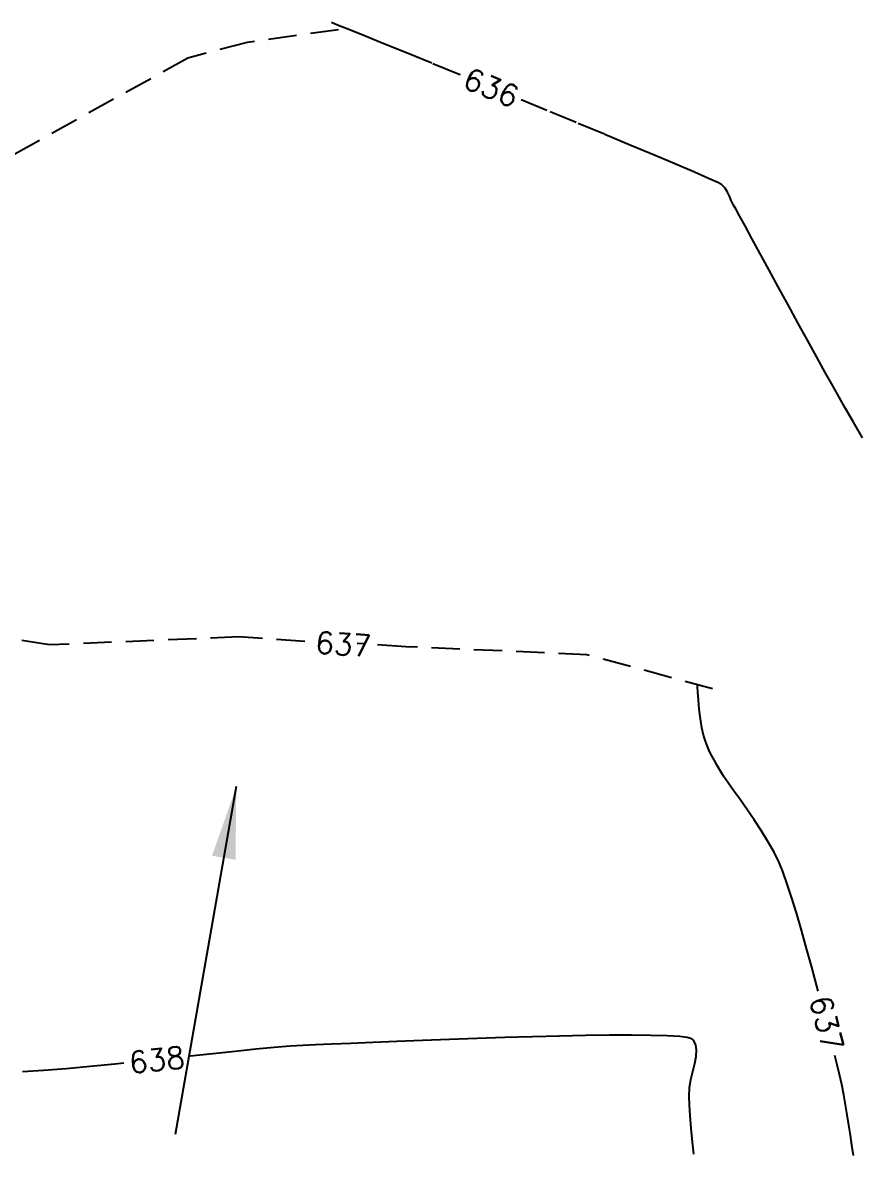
# Model space of a CAD drawing. Header units: feet. Extents: x 26064 to 27719, y 16802 to 28989.
# Drawn here: x 26838 to 26930.9, y 17108.3 to 17233.6 of the extents above; entities that cross this region are included whole.
import ezdxf

# ---------------------------------------------------------------- set-up
doc = ezdxf.new("R2010")
doc.units = ezdxf.units.FT
doc.header["$LTSCALE"] = 50
doc.header["$MEASUREMENT"] = 0
doc.linetypes.add('HIDN25', pattern=[0.0938, 0.0625, -0.0313])
doc.layers.add('CONT-MNR', color=55, linetype='HIDN25')
doc.layers.add('SD-STRUCTURE', color=6, linetype='Continuous')
doc.styles.add('l60', font='simplex', dxfattribs={"height": 2.4})
doc.styles.add('ls80', font='simplex', dxfattribs={"oblique": 15, "height": 4})
doc.dimstyles.new('dim', dxfattribs={"dimtxt": 0.18, "dimasz": 0.16, "dimexe": 0.0625, "dimexo": 0.0625, "dimgap": 0.03, "dimtad": 3, "dimdec": 4, "dimzin": 0, "dimdsep": 46, "dimtxsty": 'ls80', "dimcen": 0.09, "dimclrd": 256, "dimclre": 256, "dimclrt": 256, "dimaunit": 1, "dimadec": 4, "dimazin": 0, "dimtfac": 1, "dimtdec": 4, "dimtofl": 0, "dimtmove": 2, "dimatfit": 3, "dimfxl": 0, "dimtolj": 1, "dimtzin": 0, "dimlwd": -1, "dimlwe": -1, "dimarcsym": 0})

msp = doc.modelspace()

# ---------------------------------------------------------------- linework, layer by layer
at = {"layer": 'CONT-MNR', "color": 7}
for p, q in [((26872.83136, 17233.3613, 636), (26872.14955, 17233.62417, 636)), ((26872.93018, 17232.84424, 636), (26862.8496, 17231.42653, 636)), ((26862.8496, 17231.42653, 636), (26856.26069, 17229.70126, 636)), ((26877.95425, 17231.29822, 636), (26875.80095, 17232.17097, 636)), ((26856.26069, 17229.70126, 636), (26830.34648, 17215.29316, 636)), ((26886.42761, 17227.83781, 636), (26886.28129, 17227.89788, 636)), ((26899.23042, 17222.56042, 636), (26895.99702, 17223.89883, 636)), ((26913.86962, 17216.38816, 636), (26912.33275, 17217.05889, 636)), ((26915.6983, 17215.29698, 636), (26915.32182, 17215.69513, 636)), ((26916.17595, 17214.43627, 636), (26915.96475, 17214.88009, 636)), ((26916.65182, 17213.43513, 636), (26916.38671, 17213.95734, 636)), ((26917.30827, 17212.23966, 636), (26916.87615, 17213.02976, 636)), ((26919.56596, 17208.09433, 636), (26918.68172, 17209.7186, 636)), ((26921.58676, 17204.38501, 636), (26920.54382, 17206.29868, 636)), ((26922.66624, 17202.40664, 636), (26921.58676, 17204.38501, 636)), ((26926.77859, 17194.91313, 636), (26925.83842, 17196.61683, 636)), ((26929.89429, 17189.40237, 636), (26929.02419, 17190.91465, 636)), ((26840.9798, 17164.7483, 637), (26829.10446, 17166.67298, 637)), ((26861.89889, 17165.63145, 637), (26840.9798, 17164.7483, 637)), ((26869.20067, 17165.12481, 637), (26861.89889, 17165.63145, 637)), ((26880.38069, 17164.54945, 637), (26875.01962, 17164.92143, 637)), ((26900.41588, 17163.6663, 637), (26880.38069, 17164.54945, 637)), ((26914.29694, 17159.88033, 637), (26900.41588, 17163.6663, 637)), ((26912.97359, 17156.57643, 637), (26912.8533, 17157.63901, 637)), ((26913.12618, 17155.575, 637), (26912.97359, 17156.57643, 637)), ((26913.52335, 17154.08047, 637), (26913.31319, 17154.74263, 637)), ((26913.74655, 17153.49851, 637), (26913.52335, 17154.08047, 637)), ((26913.98666, 17152.96792, 637), (26913.74655, 17153.49851, 637)), ((26914.24753, 17152.45987, 637), (26913.98666, 17152.96792, 637)), ((26915.19319, 17150.78263, 637), (26914.84694, 17151.39605, 637)), ((26916.65133, 17148.63007, 637), (26916.03247, 17149.50262, 637)), ((26917.36003, 17147.63781, 637), (26916.65133, 17148.63007, 637)), ((26918.91794, 17145.4, 637), (26918.12631, 17146.55229, 637)), ((26920.4483, 17143.00101, 637), (26919.70269, 17144.20741, 637)), ((26921.69319, 17140.65263, 637), (26921.12255, 17141.80725, 637)), ((26922.08967, 17139.67585, 637), (26921.69319, 17140.65263, 637)), ((26924.15099, 17133.16944, 637), (26923.58784, 17135.08427, 637)), ((26925.30244, 17129.06838, 637), (26924.72644, 17131.1472, 637)), ((26926.01435, 17126.43012, 637), (26925.86724, 17126.98382, 637)), ((26888.26373, 17121.18417, 638), (26885.20449, 17121.0753, 638)), ((26894.41192, 17121.37606, 638), (26891.35049, 17121.28564, 638)), ((26900.24745, 17121.50918, 638), (26897.39519, 17121.45179, 638)), ((26905.34754, 17121.55436, 638), (26902.91585, 17121.54459, 638)), ((26907.48969, 17121.53485, 638), (26905.34754, 17121.55436, 638)), ((26909.28945, 17121.48242, 638), (26907.48969, 17121.53485, 638)), ((26912.05742, 17121.1294, 638), (26911.89568, 17121.20042, 638)), ((26912.10591, 17121.0911, 638), (26912.05742, 17121.1294, 638)), ((26912.18975, 17120.99545, 638), (26912.10591, 17121.0911, 638)), ((26912.32756, 17120.7899, 638), (26912.18975, 17120.99545, 638)), ((26912.46586, 17120.44781, 638), (26912.32756, 17120.7899, 638)), ((26863.79134, 17119.99056, 638), (26861.51356, 17119.75701, 638)), ((26928.36319, 17117.20263, 637), (26928.11223, 17118.25409, 637)), ((26845.45218, 17118.07447, 638), (26842.81533, 17117.83984, 638)), ((26928.83024, 17114.95635, 637), (26928.61015, 17116.07806, 637)), ((26911.75484, 17113.84804, 638), (26911.71591, 17114.7711, 638)), ((26911.84016, 17112.64574, 638), (26911.75484, 17113.84804, 638)), ((26929.21431, 17112.71921, 637), (26929.02959, 17113.83694, 637)), ((26929.39056, 17111.60257, 637), (26929.21431, 17112.71921, 637)), ((26912.1054, 17109.72431, 638), (26911.96072, 17111.24442, 638)), ((26929.56445, 17110.48645, 637), (26929.39056, 17111.60257, 637)), ((26912.24079, 17108.38565, 638), (26912.1054, 17109.72431, 638))]:
    msp.add_line(p, q, dxfattribs=at)
at = {"layer": 'CONT-MNR', "color": 7, "extrusion": (-0.369903, -0.92907, 0)}
msp.add_line((26874.07091, 17232.86778, 636), (26872.83136, 17233.3613, 636), dxfattribs=at)
at = {"layer": 'CONT-MNR', "color": 7, "extrusion": (0.373606, 0.927588, 0)}
msp.add_line((26875.80095, 17232.17097, 636), (26874.07091, 17232.86778, 636), dxfattribs=at)
at = {"layer": 'CONT-MNR', "color": 7, "extrusion": (0.376987, 0.926218, 0)}
msp.add_line((26880.46356, 17230.27689, 636), (26877.95425, 17231.29822, 636), dxfattribs=at)
at = {"layer": 'CONT-MNR', "color": 7, "extrusion": (-0.378035, -0.925791, 0)}
msp.add_line((26883.26165, 17229.13432, 636), (26880.46356, 17230.27689, 636), dxfattribs=at)
at = {"layer": 'CONT-MNR', "color": 7, "extrusion": (-0.378932, -0.925425, 0)}
msp.add_line((26886.28129, 17227.89788, 636), (26883.26165, 17229.13432, 636), dxfattribs=at)
at = {"layer": 'CONT-MNR', "color": 7, "extrusion": (-0.381478, -0.924378, 0)}
msp.add_line((26895.99702, 17223.89883, 636), (26893.13954, 17225.07807, 636), dxfattribs=at)
at = {"layer": 'CONT-MNR', "color": 7, "extrusion": (-0.383616, -0.923493, 0)}
msp.add_line((26902.34916, 17221.26491, 636), (26899.23042, 17222.56042, 636), dxfattribs=at)
at = {"layer": 'CONT-MNR', "color": 7, "extrusion": (-0.385038, -0.922901, 0)}
msp.add_line((26905.286, 17220.03964, 636), (26902.34916, 17221.26491, 636), dxfattribs=at)
at = {"layer": 'CONT-MNR', "color": 7, "extrusion": (-0.38689, -0.922126, 0)}
msp.add_line((26907.97371, 17218.91198, 636), (26905.286, 17220.03964, 636), dxfattribs=at)
at = {"layer": 'CONT-MNR', "color": 7, "extrusion": (0.389458, 0.921044, 0)}
msp.add_line((26910.34504, 17217.90928, 636), (26907.97371, 17218.91198, 636), dxfattribs=at)
at = {"layer": 'CONT-MNR', "color": 7, "extrusion": (-0.393338, -0.919394, 0)}
msp.add_line((26912.33275, 17217.05889, 636), (26910.34504, 17217.90928, 636), dxfattribs=at)
at = {"layer": 'CONT-MNR', "color": 7, "extrusion": (-0.414268, -0.910155, 0)}
msp.add_line((26914.88839, 17215.92446, 636), (26913.86962, 17216.38816, 636), dxfattribs=at)
at = {"layer": 'CONT-MNR', "color": 7, "extrusion": (-0.467671, -0.883903, 0)}
msp.add_line((26915.32182, 17215.69513, 636), (26914.88839, 17215.92446, 636), dxfattribs=at)
at = {"layer": 'CONT-MNR', "color": 7, "extrusion": (0.842608, 0.538528, 0)}
msp.add_line((26915.96475, 17214.88009, 636), (26915.6983, 17215.29698, 636), dxfattribs=at)
at = {"layer": 'CONT-MNR', "color": 7, "extrusion": (0.915293, 0.40279, 0)}
msp.add_line((26916.38671, 17213.95734, 636), (26916.17595, 17214.43627, 636), dxfattribs=at)
at = {"layer": 'CONT-MNR', "color": 7, "extrusion": (0.874959, 0.484197, 0)}
msp.add_line((26916.87615, 17213.02976, 636), (26916.65182, 17213.43513, 636), dxfattribs=at)
at = {"layer": 'CONT-MNR', "color": 7, "extrusion": (0.878013, 0.478637, 0)}
msp.add_line((26917.91964, 17211.11816, 636), (26917.30827, 17212.23966, 636), dxfattribs=at)
at = {"layer": 'CONT-MNR', "color": 7, "extrusion": (0.878243, 0.478215, 0)}
msp.add_line((26918.68172, 17209.7186, 636), (26917.91964, 17211.11816, 636), dxfattribs=at)
at = {"layer": 'CONT-MNR', "color": 7, "extrusion": (0.87822, 0.478257, 0)}
msp.add_line((26920.54382, 17206.29868, 636), (26919.56596, 17208.09433, 636), dxfattribs=at)
at = {"layer": 'CONT-MNR', "color": 7, "extrusion": (0.877494, 0.479588, 0)}
msp.add_line((26923.7537, 17200.41693, 636), (26922.66624, 17202.40664, 636), dxfattribs=at)
at = {"layer": 'CONT-MNR', "color": 7, "extrusion": (0.877039, 0.480419, 0)}
msp.add_line((26924.82061, 17198.46921, 636), (26923.7537, 17200.41693, 636), dxfattribs=at)
at = {"layer": 'CONT-MNR', "color": 7, "extrusion": (0.876416, 0.481556, 0)}
msp.add_line((26925.83842, 17196.61683, 636), (26924.82061, 17198.46921, 636), dxfattribs=at)
at = {"layer": 'CONT-MNR', "color": 7, "extrusion": (0.874228, 0.485516, 0)}
msp.add_line((26927.61257, 17193.41144, 636), (26926.77859, 17194.91313, 636), dxfattribs=at)
at = {"layer": 'CONT-MNR', "color": 7, "extrusion": (0.872113, 0.489304, 0)}
msp.add_line((26928.31182, 17192.16513, 636), (26927.61257, 17193.41144, 636), dxfattribs=at)
at = {"layer": 'CONT-MNR', "color": 7, "extrusion": (0.868898, 0.494991, 0)}
msp.add_line((26929.02419, 17190.91465, 636), (26928.31182, 17192.16513, 636), dxfattribs=at)
at = {"layer": 'CONT-MNR', "color": 7, "extrusion": (0.865458, 0.500982, 0)}
msp.add_line((26930.88876, 17187.6844, 636), (26929.89429, 17189.40237, 636), dxfattribs=at)
at = {"layer": 'CONT-MNR', "color": 7, "extrusion": (0.99224, 0.124335, 0)}
msp.add_line((26912.64601, 17160.40016, 637), (26912.6388, 17160.45769, 637), dxfattribs=at)
at = {"layer": 'CONT-MNR', "color": 7, "extrusion": (0.992296, 0.123889, 0)}
msp.add_line((26912.65319, 17160.34263, 637), (26912.64601, 17160.40016, 637), dxfattribs=at)
at = {"layer": 'CONT-MNR', "color": 7, "extrusion": (0.9986, 0.052892, 0)}
msp.add_line((26912.66527, 17160.11455, 637), (26912.65319, 17160.34263, 637), dxfattribs=at)
at = {"layer": 'CONT-MNR', "color": 7, "extrusion": (0.998199, 0.059996, 0)}
msp.add_line((26912.70125, 17159.51598, 637), (26912.66527, 17160.11455, 637), dxfattribs=at)
at = {"layer": 'CONT-MNR', "color": 7, "extrusion": (0.99742, 0.071783, 0)}
msp.add_line((26912.76322, 17158.65483, 637), (26912.70125, 17159.51598, 637), dxfattribs=at)
at = {"layer": 'CONT-MNR', "color": 7, "extrusion": (0.996091, 0.088329, 0)}
msp.add_line((26912.8533, 17157.63901, 637), (26912.76322, 17158.65483, 637), dxfattribs=at)
at = {"layer": 'CONT-MNR', "color": 7, "extrusion": (0.975679, 0.219206, 0)}
msp.add_line((26913.31319, 17154.74263, 637), (26913.12618, 17155.575, 637), dxfattribs=at)
at = {"layer": 'CONT-MNR', "color": 7, "extrusion": (0.874354, 0.485288, 0)}
msp.add_line((26914.533, 17151.94552, 637), (26914.24753, 17152.45987, 637), dxfattribs=at)
at = {"layer": 'CONT-MNR', "color": 7, "extrusion": (0.868274, 0.496085, 0)}
msp.add_line((26914.84694, 17151.39605, 637), (26914.533, 17151.94552, 637), dxfattribs=at)
at = {"layer": 'CONT-MNR', "color": 7, "extrusion": (0.850445, 0.526065, 0)}
msp.add_line((26915.53568, 17150.22896, 637), (26915.19319, 17150.78263, 637), dxfattribs=at)
at = {"layer": 'CONT-MNR', "color": 7, "extrusion": (0.825401, 0.564546, 0)}
msp.add_line((26916.03247, 17149.50262, 637), (26915.53568, 17150.22896, 637), dxfattribs=at)
at = {"layer": 'CONT-MNR', "color": 7, "extrusion": (0.816955, 0.576701, 0)}
msp.add_line((26918.12631, 17146.55229, 637), (26917.36003, 17147.63781, 637), dxfattribs=at)
at = {"layer": 'CONT-MNR', "color": 7, "extrusion": (0.83537, 0.549689, 0)}
msp.add_line((26919.70269, 17144.20741, 637), (26918.91794, 17145.4, 637), dxfattribs=at)
at = {"layer": 'CONT-MNR', "color": 7, "extrusion": (0.870713, 0.491791, 0)}
msp.add_line((26921.12255, 17141.80725, 637), (26920.4483, 17143.00101, 637), dxfattribs=at)
at = {"layer": 'CONT-MNR', "color": 7, "extrusion": (0.942682, 0.333692, 0)}
msp.add_line((26922.54544, 17138.38831, 637), (26922.08967, 17139.67585, 637), dxfattribs=at)
at = {"layer": 'CONT-MNR', "color": 7, "extrusion": (0.950966, 0.309296, 0)}
msp.add_line((26923.04874, 17136.84083, 637), (26922.54544, 17138.38831, 637), dxfattribs=at)
at = {"layer": 'CONT-MNR', "color": 7, "extrusion": (0.95599, 0.293399, 0)}
msp.add_line((26923.58784, 17135.08427, 637), (26923.04874, 17136.84083, 637), dxfattribs=at)
at = {"layer": 'CONT-MNR', "color": 7, "extrusion": (0.961817, 0.273694, 0)}
msp.add_line((26924.72644, 17131.1472, 637), (26924.15099, 17133.16944, 637), dxfattribs=at)
at = {"layer": 'CONT-MNR', "color": 7, "extrusion": (0.965199, 0.261517, 0)}
msp.add_line((26925.86724, 17126.98382, 637), (26925.30244, 17129.06838, 637), dxfattribs=at)
at = {"layer": 'CONT-MNR', "color": 7, "extrusion": (0.042103, -0.999113, 0)}
msp.add_line((26876.72037, 17120.74075, 638), (26874.29967, 17120.63874, 638), dxfattribs=at)
at = {"layer": 'CONT-MNR', "color": 7, "extrusion": (0.041022, -0.999158, 0)}
msp.add_line((26879.37997, 17120.84994, 638), (26876.72037, 17120.74075, 638), dxfattribs=at)
at = {"layer": 'CONT-MNR', "color": 7, "extrusion": (0.039585, -0.999216, 0)}
msp.add_line((26882.22562, 17120.96268, 638), (26879.37997, 17120.84994, 638), dxfattribs=at)
at = {"layer": 'CONT-MNR', "color": 7, "extrusion": (0.037781, -0.999286, 0)}
msp.add_line((26885.20449, 17121.0753, 638), (26882.22562, 17120.96268, 638), dxfattribs=at)
at = {"layer": 'CONT-MNR', "color": 7, "extrusion": (0.032855, -0.99946, 0)}
msp.add_line((26891.35049, 17121.28564, 638), (26888.26373, 17121.18417, 638), dxfattribs=at)
at = {"layer": 'CONT-MNR', "color": 7, "extrusion": (0.025376, -0.999678, 0)}
msp.add_line((26897.39519, 17121.45179, 638), (26894.41192, 17121.37606, 638), dxfattribs=at)
at = {"layer": 'CONT-MNR', "color": 7, "extrusion": (0.013266, -0.999912, 0)}
msp.add_line((26902.91585, 17121.54459, 638), (26900.24745, 17121.50918, 638), dxfattribs=at)
at = {"layer": 'CONT-MNR', "color": 7, "extrusion": (-0.063243, -0.997998, 0)}
msp.add_line((26910.69397, 17121.39341, 638), (26909.28945, 17121.48242, 638), dxfattribs=at)
at = {"layer": 'CONT-MNR', "color": 7, "extrusion": (-0.12348, -0.992347, 0)}
msp.add_line((26911.4975, 17121.29343, 638), (26910.69397, 17121.39341, 638), dxfattribs=at)
at = {"layer": 'CONT-MNR', "color": 7, "extrusion": (-0.227451, -0.97379, 0)}
msp.add_line((26911.89568, 17121.20042, 638), (26911.4975, 17121.29343, 638), dxfattribs=at)
at = {"layer": 'CONT-MNR', "color": 7, "extrusion": (0.107756, -0.994177, 0)}
msp.add_line((26859.04332, 17119.49352, 638), (26856.51212, 17119.21917, 638), dxfattribs=at)
at = {"layer": 'CONT-MNR', "color": 7, "extrusion": (0.106064, -0.994359, 0)}
msp.add_line((26861.51356, 17119.75701, 638), (26859.04332, 17119.49352, 638), dxfattribs=at)
at = {"layer": 'CONT-MNR', "color": 7, "extrusion": (0.094595, -0.995516, 0)}
msp.add_line((26865.82962, 17120.18424, 638), (26863.79134, 17119.99056, 638), dxfattribs=at)
at = {"layer": 'CONT-MNR', "color": 7, "extrusion": (0.081862, -0.996644, 0)}
msp.add_line((26867.58134, 17120.32812, 638), (26865.82962, 17120.18424, 638), dxfattribs=at)
at = {"layer": 'CONT-MNR', "color": 7, "extrusion": (0.05924, -0.998244, 0)}
msp.add_line((26868.99944, 17120.41228, 638), (26867.58134, 17120.32812, 638), dxfattribs=at)
at = {"layer": 'CONT-MNR', "color": 7, "extrusion": (0.042199, -0.999109, 0)}
msp.add_line((26870.38636, 17120.47086, 638), (26868.99944, 17120.41228, 638), dxfattribs=at)
at = {"layer": 'CONT-MNR', "color": 7, "extrusion": (0.042946, -0.999077, 0)}
msp.add_line((26872.17072, 17120.54756, 638), (26870.38636, 17120.47086, 638), dxfattribs=at)
at = {"layer": 'CONT-MNR', "color": 7, "extrusion": (0.042789, -0.999084, 0)}
msp.add_line((26874.29967, 17120.63874, 638), (26872.17072, 17120.54756, 638), dxfattribs=at)
at = {"layer": 'CONT-MNR', "color": 7, "extrusion": (0.989715, 0.143054, 0)}
msp.add_line((26912.54013, 17119.934, 638), (26912.46586, 17120.44781, 638), dxfattribs=at)
at = {"layer": 'CONT-MNR', "color": 7, "extrusion": (0.99794, -0.064159, 0)}
msp.add_line((26912.49361, 17119.21033, 638), (26912.54013, 17119.934, 638), dxfattribs=at)
at = {"layer": 'CONT-MNR', "color": 7, "extrusion": (0.096464, -0.995337, 0)}
msp.add_line((26848.17889, 17118.33874, 638), (26845.45218, 17118.07447, 638), dxfattribs=at)
at = {"layer": 'CONT-MNR', "color": 7, "extrusion": (0.101997, -0.994785, 0)}
msp.add_line((26849.18182, 17118.44157, 638), (26848.17889, 17118.33874, 638), dxfattribs=at)
at = {"layer": 'CONT-MNR', "color": 7, "extrusion": (0.972365, -0.233466, 0)}
msp.add_line((26912.1347, 17117.55155, 638), (26912.34103, 17118.41093, 638), dxfattribs=at)
at = {"layer": 'CONT-MNR', "color": 7, "extrusion": (0.982269, -0.187475, 0)}
msp.add_line((26912.34103, 17118.41093, 638), (26912.49361, 17119.21033, 638), dxfattribs=at)
at = {"layer": 'CONT-MNR', "color": 7, "extrusion": (0.970991, 0.239118, 0)}
msp.add_line((26928.11223, 17118.25409, 637), (26927.85649, 17119.29257, 637), dxfattribs=at)
at = {"layer": 'CONT-MNR', "color": 7, "extrusion": (0.062736, -0.99803, 0)}
msp.add_line((26840.31539, 17117.64477, 638), (26837.99942, 17117.49919, 638), dxfattribs=at)
at = {"layer": 'CONT-MNR', "color": 7, "extrusion": (0.077794, -0.996969, 0)}
msp.add_line((26842.81533, 17117.83984, 638), (26840.31539, 17117.64477, 638), dxfattribs=at)
at = {"layer": 'CONT-MNR', "color": 7, "extrusion": (0.974557, -0.22414, 0)}
msp.add_line((26911.92688, 17116.64795, 638), (26912.1347, 17117.55155, 638), dxfattribs=at)
at = {"layer": 'CONT-MNR', "color": 7, "extrusion": (0.976725, 0.214496, 0)}
msp.add_line((26928.61015, 17116.07806, 637), (26928.36319, 17117.20263, 637), dxfattribs=at)
at = {"layer": 'CONT-MNR', "color": 7, "extrusion": (0.998374, -0.057001, 0)}
msp.add_line((26911.71591, 17114.7711, 638), (26911.76985, 17115.71588, 638), dxfattribs=at)
at = {"layer": 'CONT-MNR', "color": 7, "extrusion": (0.986105, -0.166125, 0)}
msp.add_line((26911.76985, 17115.71588, 638), (26911.92688, 17116.64795, 638), dxfattribs=at)
at = {"layer": 'CONT-MNR', "color": 7, "extrusion": (0.984512, 0.175319, 0)}
msp.add_line((26929.02959, 17113.83694, 637), (26928.83024, 17114.95635, 637), dxfattribs=at)
at = {"layer": 'CONT-MNR', "color": 7, "extrusion": (0.996319, 0.085721, 0)}
msp.add_line((26911.96072, 17111.24442, 638), (26911.84016, 17112.64574, 638), dxfattribs=at)
at = {"layer": 'CONT-MNR', "color": 7, "extrusion": (0.987568, 0.157192, 0)}
msp.add_line((26929.74212, 17109.37023, 637), (26929.56445, 17110.48645, 637), dxfattribs=at)
at = {"layer": 'CONT-MNR', "color": 7, "extrusion": (0.986189, 0.165626, 0)}
msp.add_line((26929.92969, 17108.25333, 637), (26929.74212, 17109.37023, 637), dxfattribs=at)

# ---------------------------------------------------------------- texts
at = {"layer": 'CONT-MNR', "color": 7, "style": 'l60'}
for s, rotation, p in [('636', 337.6292918, (26886.52686, 17226.50248, 636)), ('637', 356.0308695, (26870.31473, 17163.84463, 637)), ('637', 284.3823202, (26925.02216, 17125.55628, 637)), ('638', 6.063423, (26849.9059, 17117.30521, 638))]:
    msp.add_text(s, height=2.4, rotation=rotation, dxfattribs=at).set_placement(p)

# ---------------------------------------------------------------- leaders
at = {"layer": 'SD-STRUCTURE', "color": 7}
msp.add_leader([(26861.6353, 17149.06771), (26854.86413, 17110.56905)], dimstyle='dim', override={"dimscale": 50, "dimtad": 0, "dimpost": "'"}, dxfattribs=at)

doc.saveas('drawing.dxf')
